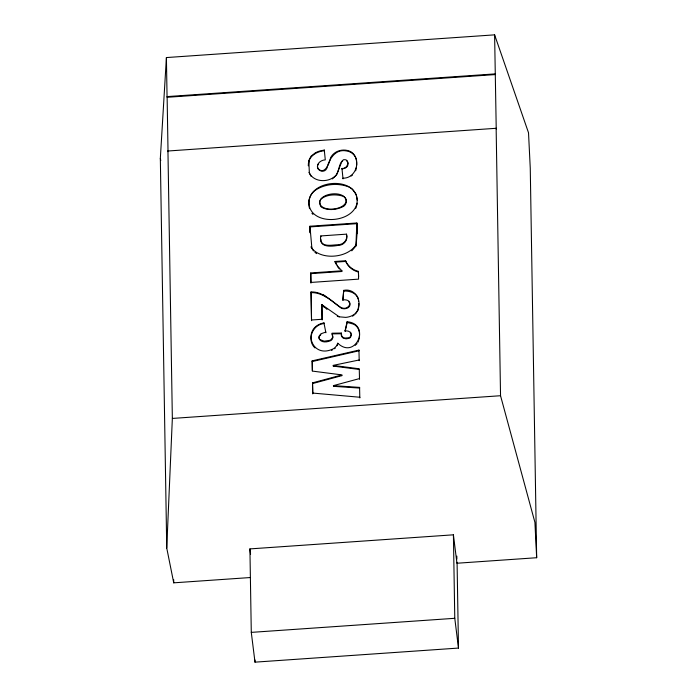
<?xml version="1.0" encoding="UTF-8"?>
<svg xmlns="http://www.w3.org/2000/svg" width="697" height="697" viewBox="0 0 697 697"><rect width="100%" height="100%" fill="white"/><g stroke="black" fill="none" stroke-linecap="round" stroke-linejoin="round"><path stroke-width="1.05" d="M166.74 548.016L160.336 158.446L166.409 57.563L494.609 34.85L496.229 128.971L496.142 128.292L167.951 151.005L172.351 418.435L166.74 548.016L173.727 582.831L250.223 577.543M351.802 250.824L355.888 246.05L356.864 222.988L309.947 226.229L310.095 232.615M346.487 234.157C348.3 240.221 343.83 245.483 337.818 245.457C329.916 246.755 318.355 247.496 320.82 235.935L346.487 234.157C348.047 240.082 343.377 244.734 337.74 244.778C332.608 244.752 320.838 247.879 320.881 239.132M359.425 337.566C359.879 333.384 359.33 328.479 355.836 325.665A14.672 10.464 -7.1 0 0 353.37 324.096L347.202 322.415L347.115 321.735C371.414 323.896 355.775 360.323 337.775 343.229L336.625 345.808L334.595 347.969A10.847 7.737 -7.1 0 1 332.983 348.962C311.21 359.399 301.2 327.355 323.939 322.868L325.9 332.748M356.219 244.438L357.038 233.695L356.951 223.659L310.026 226.908L309.947 226.229L311.907 248.393C321.936 260.608 348.291 257.916 356.219 244.438L355.888 246.05M308.858 160.545L308.388 165.86C307.586 156.834 316.386 151.362 324.366 150.726L324.288 150.055L319.235 151.153L315.506 152.687L310.967 156.259L308.858 160.545L309.337 172.943C313.502 181.647 325.969 182.614 333.34 177.561C339.962 173.78 337.801 163.577 343.534 159.718C350.73 158.62 347.96 169.275 341.966 168.465L343.02 178.876L342.941 178.197C356.55 178.493 361.76 159.029 351.079 151.859C344.048 147.999 334.185 150.474 330.544 157.844C329.672 162.558 325.011 175.417 318.25 168.857C315.366 164.143 320.881 159.962 325.29 159.874L324.288 150.055M343.726 290.379L342.819 299.867C355.304 298.708 348.788 312.413 340.267 307.063C331.249 300.956 322.824 291.494 311.028 291.947L311.489 320.001L322.066 319.27L321.831 304.659L339.256 316.821L345.729 317.388A13.147 9.375 -7.1 0 0 353.658 314.774C364.627 307.185 357.727 287.443 343.726 290.379L342.898 300.538M325.813 332.068L320.89 333.811L319.06 336.276A7.127 5.088 -7.1 0 0 318.965 337.444L319.357 338.751A5.498 3.921 -7.1 0 0 320.071 339.648L324.253 341.173L329.847 340.319A5.681 4.051 -7.1 0 0 331.084 339.613L332.678 337.383L332.016 333.21L341.295 333.061L341.338 335.745L342.427 337.496A6.134 4.374 -7.1 0 0 343.743 338.324L346.104 338.838L348.883 338.393A4.086 2.91 -7.1 0 0 349.554 338.08L349.85 337.897A4.208 3.006 -7.1 0 0 350.53 337.322L351.401 334.874L350.234 332.652M341.295 333.061L341.818 336.268A5.532 3.947 -7.1 0 0 342.61 337.034L343.961 337.775A5.306 3.781 -7.1 0 0 344.98 338.054L348.605 337.784A4.138 2.954 -7.1 0 0 349.319 337.487A3.894 2.779 -7.1 0 0 350.138 336.939L351.262 335.091L350.983 332.983A4.992 3.555 -7.1 0 0 350.434 332.234L348.204 331.11L345.076 330.735L347.115 321.735M356.82 205.293L357.143 203.141M359.243 338.454L358.031 342.192M355.662 170.791L356.498 167.123M347.202 322.415L345.154 331.415L345.076 330.735M336.773 174.616L341.547 162.218L342.689 160.85M337.174 345.66L337.775 343.229M355.609 208.56L356.376 206.765M318.642 163.673C313.972 169.345 323.878 174.616 326.78 168.439C329.211 159.038 335.248 148.705 346.331 150.918C351.654 151.458 356.141 155.753 356.542 161.164M336.172 175.33L332.356 178.929M357.108 343.577L355.209 345.372M355.47 314.007L358.136 310.043L358.816 303.596M320.881 334.551L319.435 336.163L319.043 337.818A6.848 4.888 -7.1 0 0 319.165 338.768C321.073 342.933 327.102 342.314 330.561 340.685A5.541 3.955 -7.1 0 0 331.624 339.909A5.114 3.651 -7.1 0 0 332.347 339.038L332.87 337.531A8.042 5.733 -7.1 0 0 332.878 336.529L332.103 333.889L341.382 333.741M334.534 348.744L335.196 348.23M351.079 176.071L352.49 175.008M352.525 316.159L354.102 315.131M331.45 350.338L332.408 349.955M312.526 382.871L312.77 393.744L312.526 382.871L341.992 374.908L312.326 371.083L312.16 360.863L358.955 350.103L359.042 350.783L312.247 361.534L312.395 370.734M312.604 383.55L342.07 375.587L339.953 375.308M359.425 378.61L333.384 385.641L359.574 387.401L359.652 388.072L333.462 386.321L335.553 385.755M335.248 365.646L333.166 366.082L359.347 369.471M166.409 57.563L167.053 96.604L495.245 73.891M167.053 96.604L167.132 97.284L495.332 74.57M336.512 264.947L335.03 261.471L345.581 260.739C347.855 266.167 352.76 270.053 358.441 271.386L358.606 276.909M335.109 262.15L345.66 261.419C348.064 266.759 352.839 270.697 358.528 272.065M310.714 272.963L341.896 270.802L341.983 271.481L310.801 273.633L310.714 272.963L310.871 282.442L358.572 279.14L358.441 271.386M172.351 418.435L500.542 395.722L534.921 522.358L536.664 557.722L456.944 563.237L453.407 534.817L249.918 548.905L251.286 632.379L254.997 662.15L458.487 648.071L457.075 562.313M251.286 632.379L454.775 618.3L458.487 648.071M312.692 393.064L359.73 397.238L359.818 397.917L359.574 387.401M343.804 291.05C350.225 290.658 359.086 293.785 358.615 301.557M311.028 291.947L311.106 292.618C323.208 292.348 332.103 301.496 341.173 308.1C344.658 310.052 351.567 307.786 349.763 302.995M337.304 316.368L339.256 316.821M314.922 252.323L316.621 253.612M323.478 294.814L326.301 297.027M348.605 301.775L349.249 302.289M327.006 309.381L321.831 304.659L324.375 307.36M314.948 347.934C306.462 339.988 312.5 324.514 324.027 323.547L323.939 322.868M346.757 160.902L348.134 163.229L347.759 165.503A5.437 3.877 -7.1 0 1 345.712 167.811L342.053 169.136L341.966 168.465M341.896 270.802L337.801 266.428L335.03 261.471M311.942 213.317L312.953 214.406M339.422 268.99L337.322 266.263M313.45 250.911L311.054 246.764L311.907 248.393M310.932 176.193L309.041 172.325M494.609 34.85L528.518 132.779L530.26 168.143L536.664 557.722M160.336 158.446L160.754 160.554M309.52 208.647C308.292 203.533 308.78 197.652 312.064 193.383A18.924 13.496 -7.1 0 1 315.131 190.394C324.724 183.799 338.01 182.727 348.77 186.927A20.082 14.323 -7.1 0 1 352.429 189.253L356.254 194.524L357.256 200.074M345.581 260.739L345.66 261.419M320.82 235.935L320.908 236.614M312.16 360.863L312.247 361.534M249.918 548.905L250.572 554.167M167.951 151.005L168.029 151.685L167.132 97.284M356.576 162.174L356.672 165.198M496.142 128.292L500.542 395.722M456.823 556.093L456.875 559.151M453.407 534.817L454.775 618.3M356.864 222.988L357.038 233.695M358.955 350.103L359.199 360.663L359.121 359.992L333.079 365.402L359.26 368.8L359.513 379.29M321.918 305.338L322.153 319.949M310.026 226.908L310.13 232.885M310.801 273.633L310.958 283.121M311.106 292.618L311.568 320.681M254.963 659.981L254.997 662.15M173.675 579.573L173.727 582.831M319.696 202.322L320.472 205.972A8.207 5.855 -7.1 0 0 321.456 207.131C327.93 211.043 337.209 209.823 343.665 206.312A8.852 6.317 -7.1 0 0 344.876 205.171C346.801 203.027 346.879 199.307 344.649 197.338A8.704 6.203 -7.1 0 0 342.872 196.153C336.05 194.123 327.407 194.289 321.491 198.654A8.033 5.733 -7.1 0 0 320.272 200.292L319.696 202.322M309.006 200.266C306.567 226.028 352.281 224.843 356.986 203.297C360.218 176.811 312.97 177.822 309.006 200.266M346.243 200.64C345.599 210.424 319.784 212.881 319.592 201.964C321.108 192.45 344.893 190.298 346.243 200.64"/></g></svg>
